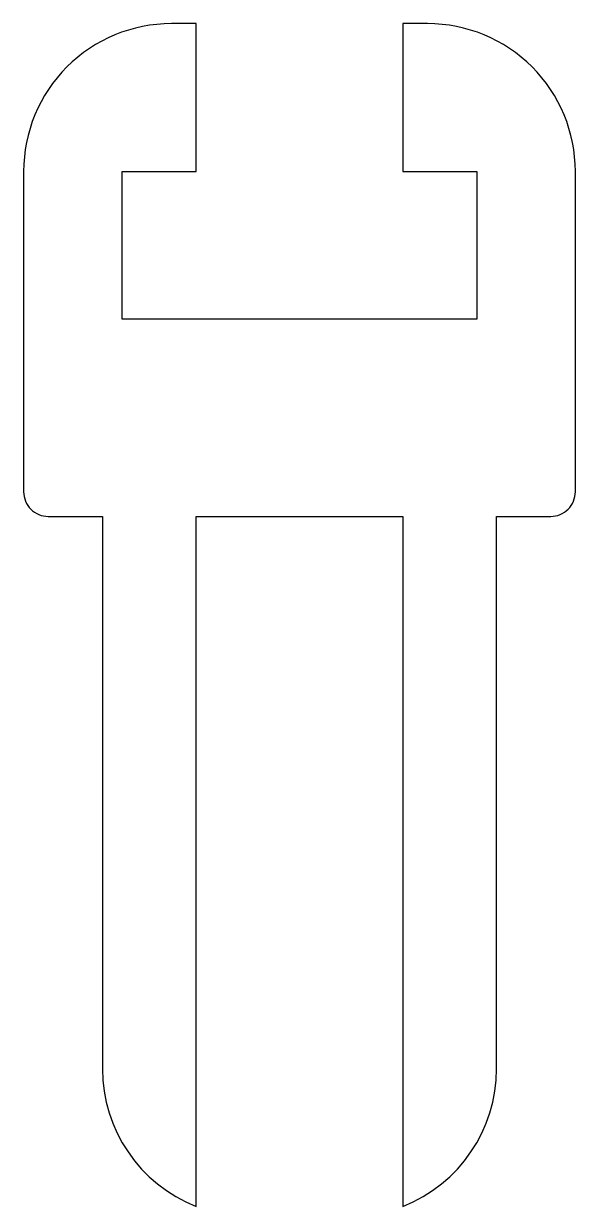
# Model space of a CAD drawing. Extents: x 146.9 to 158.1, y 200.1 to 224.1.
import ezdxf

# ---------------------------------------------------------------- set-up
doc = ezdxf.new("R2010")
doc.units = 0
doc.header["$LTSCALE"] = 15
doc.layers.add('ANA', color=220, linetype='CONTINUOUS')

msp = doc.modelspace()

# ---------------------------------------------------------------- linework, layer by layer
at = {"layer": 'ANA', "color": 0}
msp.add_lwpolyline([(148.867, 221.104), (150.367, 221.104), (150.367, 224.104), (149.867, 224.104, 0.414214), (146.867, 221.104), (146.867, 214.604, 0.414214), (147.367, 214.104), (148.467, 214.104), (148.467, 202.895, 0.308069), (150.367, 200.104), (150.367, 214.104), (152.467, 214.104), (154.567, 214.104), (154.567, 200.104, 0.308069), (156.467, 202.895), (156.467, 214.104), (157.567, 214.104, 0.414214), (158.067, 214.604), (158.067, 221.104, 0.414214), (155.067, 224.104), (154.567, 224.104), (154.567, 221.104), (156.067, 221.104), (156.067, 218.104), (152.467, 218.104), (148.867, 218.104)], format="xyb", close=True, dxfattribs=at)

doc.saveas('drawing.dxf')
